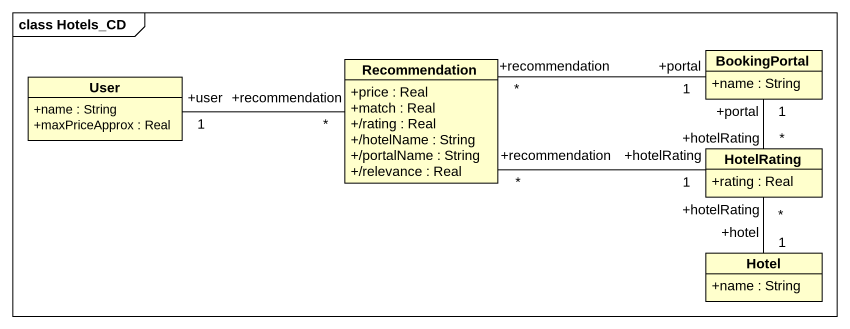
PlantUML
@startuml
mainframe class Hotels_CD
hide circle
hide empty members
skinparam classAttributeIconSize 0
class User {
  +name : String
  +maxPriceApprox : Real
}
class Recommendation {
  +price : Real
  +match : Real
  +/rating : Real
  +/hotelName : String
  +/portalName : String
  +/relevance : Real
}
class BookingPortal {
  +name : String
}
class HotelRating {
  +rating : Real
}
class Hotel {
  +name : String
}
User "+user\n1" -right- "+recommendation\n*" Recommendation
Recommendation "+recommendation\n*" -right- "+portal\n1" BookingPortal
Recommendation "+recommendation\n*" -right- "+hotelRating\n1" HotelRating
BookingPortal "+portal\n1" -- "+hotelRating\n*" HotelRating
HotelRating "+hotelRating\n*" -- "+hotel\n1" Hotel
@enduml
